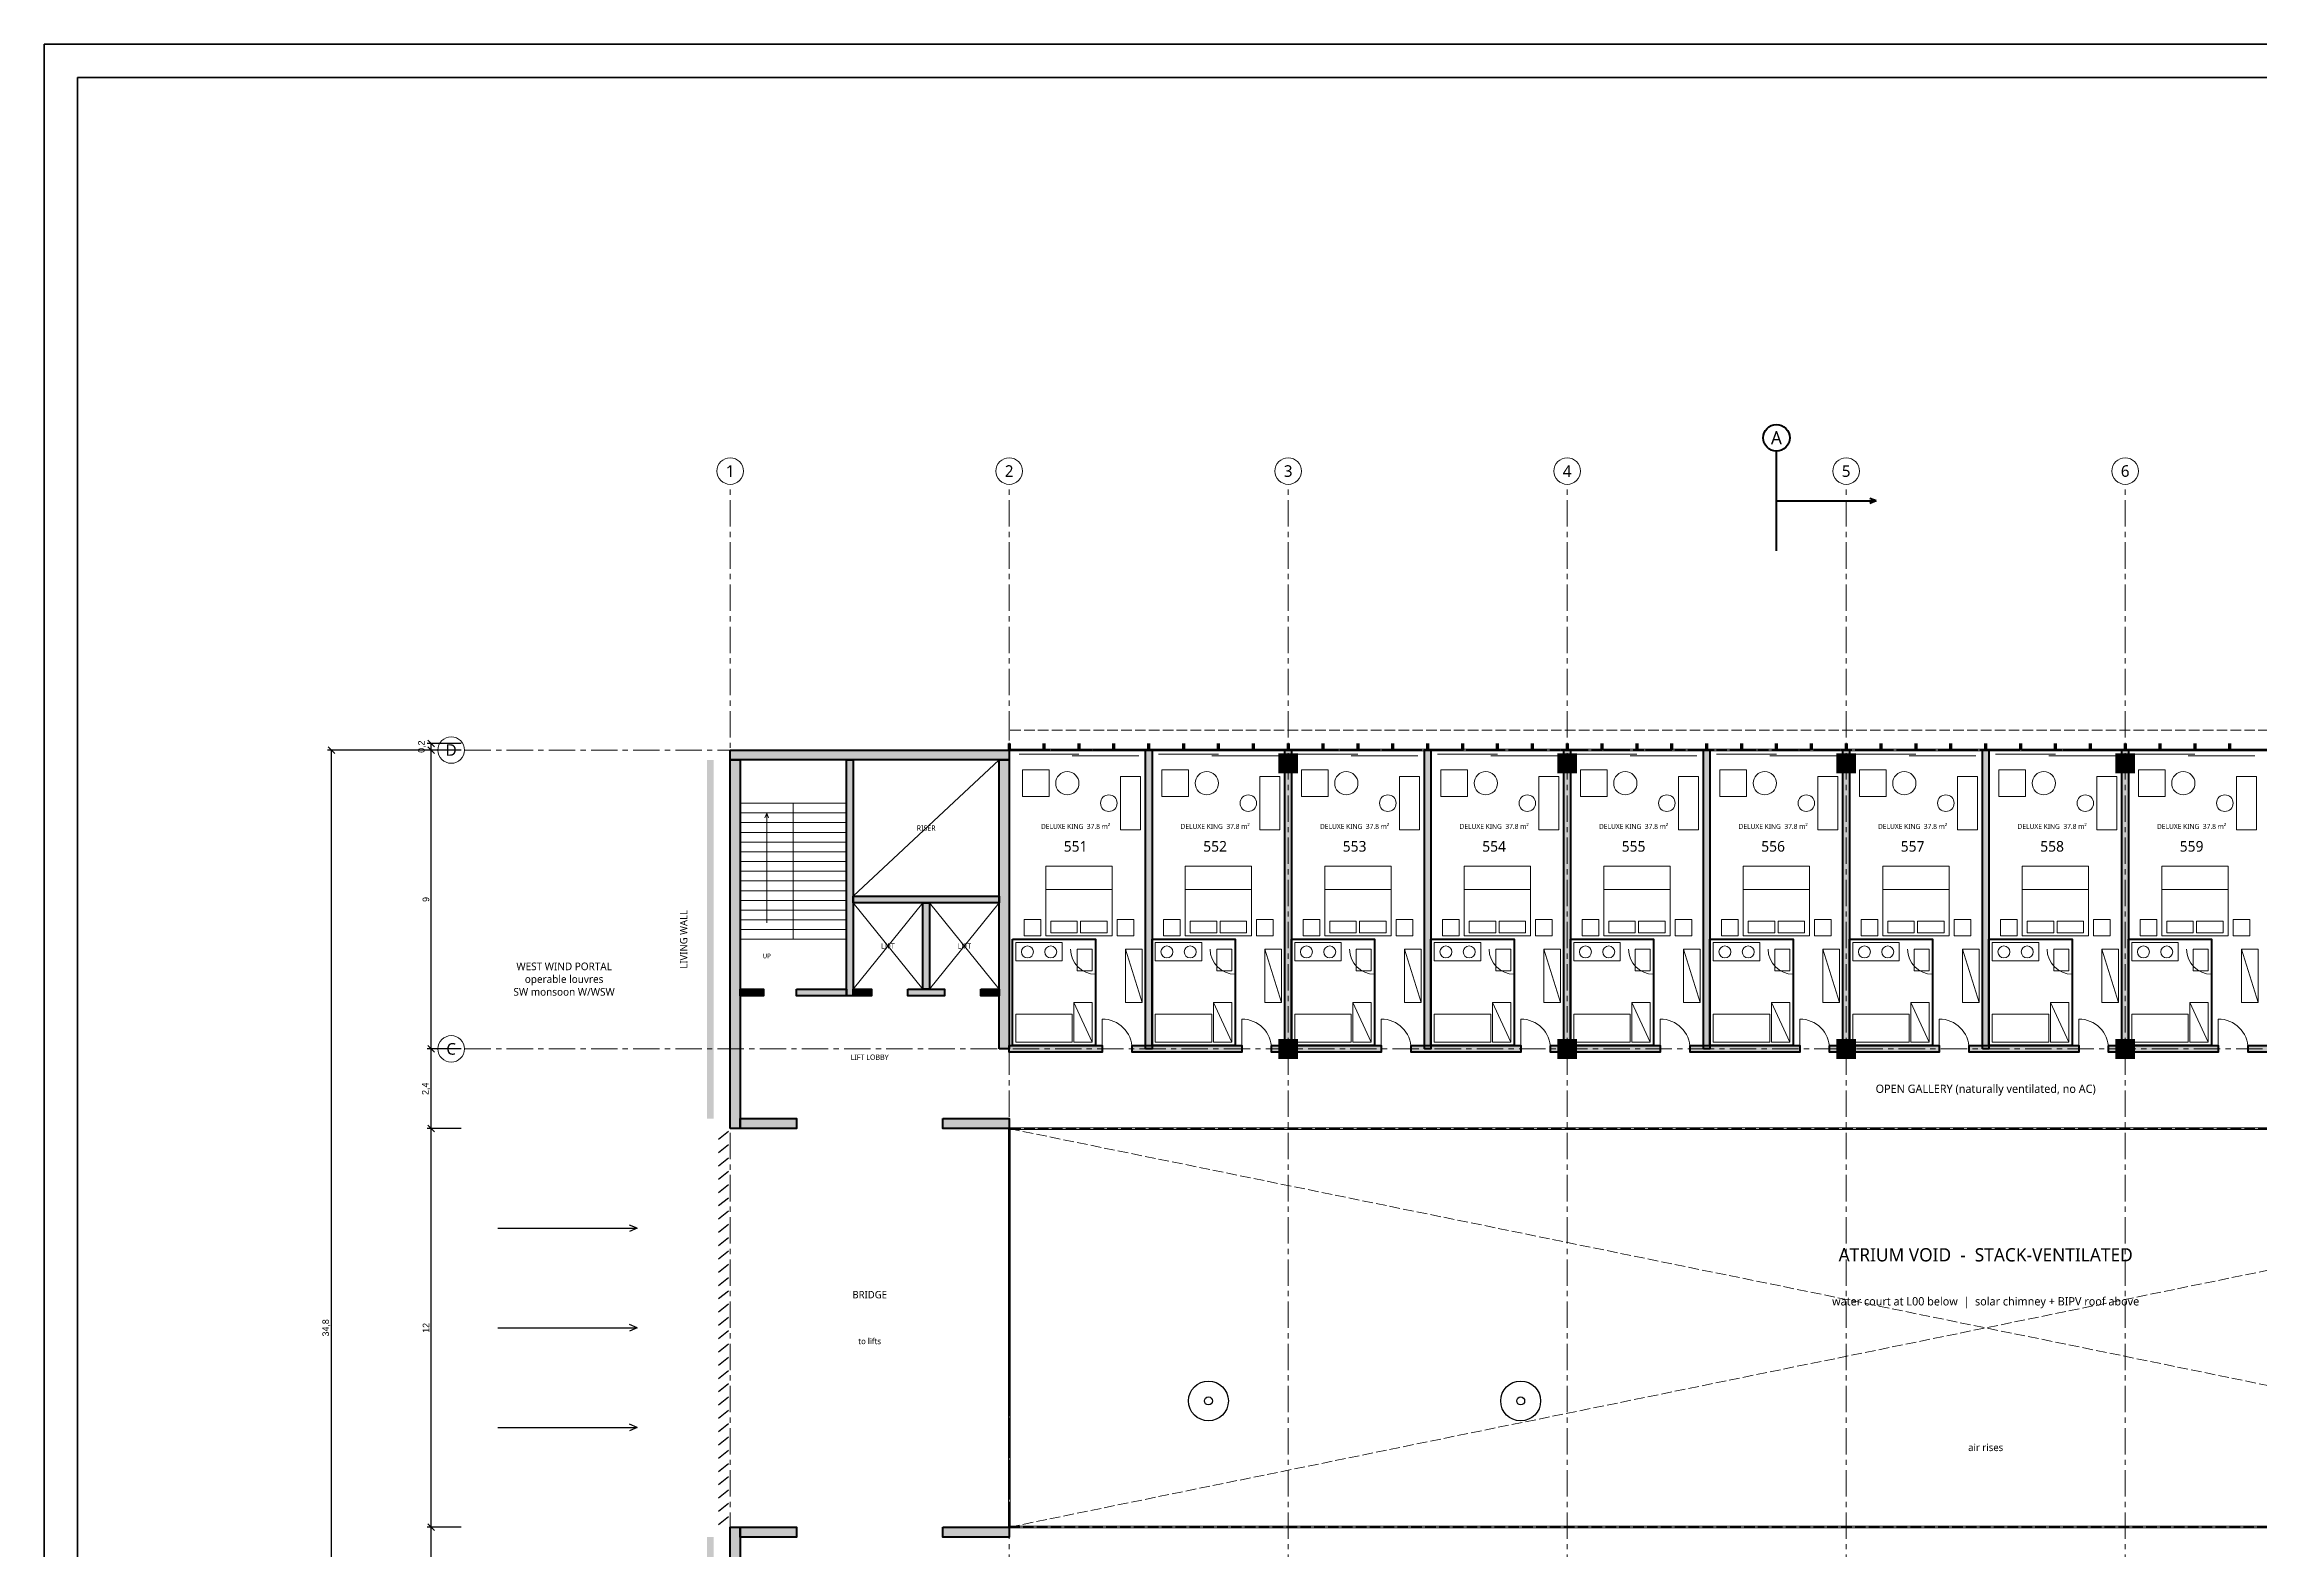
# Model space of a CAD drawing. Header units: metres. Extents: x 22 to 140, y 8 to 92.
# Drawn here: x 21.5 to 88.2, y 46.7 to 92 of the extents above; entities that cross this region are included whole.
import ezdxf
from ezdxf.enums import TextEntityAlignment as Align

# ---------------------------------------------------------------- set-up
doc = ezdxf.new("R2010")
doc.units = ezdxf.units.M
doc.header["$LTSCALE"] = 0.25
doc.linetypes.add('CENTER', pattern=[5.08, 3.175, -0.635, 0.635, -0.635])
doc.linetypes.add('DASHED', pattern=[1.524, 1.27, -0.254])
for name, color, linetype, lineweight in [('A-AIR', 5, 'Continuous', 30), ('A-ANNO', 7, 'Continuous', 18), ('A-COLS', 7, 'Continuous', 50), ('A-CORE', 7, 'Continuous', 70), ('A-DIMS', 7, 'Continuous', 13), ('A-DOOR', 7, 'Continuous', 18), ('A-FURN', 8, 'Continuous', 13), ('A-GLAZ', 4, 'Continuous', 18), ('A-GRID', 8, 'CENTER', 13), ('A-HATCH', 8, 'Continuous', 0), ('A-OVHD', 8, 'DASHED', 18), ('A-SECT', 7, 'Continuous', 70), ('A-SHAD', 30, 'Continuous', 25), ('A-STAIR', 7, 'Continuous', 18), ('A-TTLB', 7, 'Continuous', 35), ('A-WALL', 7, 'Continuous', 50)]:
    doc.layers.add(name, color=color, linetype=linetype, lineweight=lineweight)
doc.styles.add('OpenSans', font='OpenSans-Regular.ttf')
doc.dimstyles.new('VAYU', dxfattribs={"dimtxt": 0.2, "dimasz": 0.12, "dimexe": 0.12, "dimexo": 0.1, "dimgap": 0.06, "dimtad": 1, "dimtsz": 0.1, "dimcen": 2.5, "dimazin": 3, "dimtfac": 1, "dimtmove": 0, "dimatfit": 3})

msp = doc.modelspace()

# ---------------------------------------------------------------- hatches: boundary and pattern name
at = {"layer": 'A-COLS'}
for points in [[(58.7, 70.1), (59.3, 70.1), (59.3, 70.7), (58.7, 70.7)], [(67.1, 70.1), (67.7, 70.1), (67.7, 70.7), (67.1, 70.7)], [(75.5, 70.1), (76.1, 70.1), (76.1, 70.7), (75.5, 70.7)], [(83.9, 70.1), (84.5, 70.1), (84.5, 70.7), (83.9, 70.7)], [(58.7, 61.5), (59.3, 61.5), (59.3, 62.1), (58.7, 62.1)], [(67.1, 61.5), (67.7, 61.5), (67.7, 62.1), (67.1, 62.1)], [(75.5, 61.5), (76.1, 61.5), (76.1, 62.1), (75.5, 62.1)], [(83.9, 61.5), (84.5, 61.5), (84.5, 62.1), (83.9, 62.1)]]:
    msp.add_hatch(color=7, dxfattribs=at).paths.add_polyline_path(points)
at = {"layer": 'A-HATCH'}
for color, points in [(251, [(42.2, 70.8), (50.6, 70.8), (50.6, 70.5), (42.2, 70.5)]), (253, [(54.7, 61.8), (54.7, 70.8), (54.9, 70.8), (54.9, 61.8)]), (253, [(58.9, 61.8), (58.9, 70.8), (59.1, 70.8), (59.1, 61.8)]), (253, [(63.1, 61.8), (63.1, 70.8), (63.3, 70.8), (63.3, 61.8)]), (253, [(67.3, 61.8), (67.3, 70.8), (67.5, 70.8), (67.5, 61.8)]), (253, [(71.5, 61.8), (71.5, 70.8), (71.7, 70.8), (71.7, 61.8)]), (253, [(75.7, 61.8), (75.7, 70.8), (75.9, 70.8), (75.9, 61.8)]), (253, [(79.9, 61.8), (79.9, 70.8), (80.1, 70.8), (80.1, 61.8)]), (253, [(84.1, 61.8), (84.1, 70.8), (84.3, 70.8), (84.3, 61.8)]), (251, [(42.2, 59.4), (42.2, 70.5), (42.5, 70.5), (42.5, 59.4)]), (251, [(45.7, 63.4), (45.7, 70.5), (45.9, 70.5), (45.9, 63.4)]), (251, [(50.3, 61.8), (50.3, 70.5), (50.6, 70.5), (50.6, 61.8)]), (251, [(45.9, 66.4), (50.3, 66.4), (50.3, 66.2), (45.9, 66.2)]), (251, [(48, 63.6), (48, 66.2), (48.2, 66.2), (48.2, 63.6)]), (251, [(42.5, 63.6), (43.2, 63.6), (43.2, 63.4), (42.5, 63.4)]), (251, [(44.2, 63.6), (45.7, 63.6), (45.7, 63.4), (44.2, 63.4)]), (251, [(45.9, 63.6), (46.45, 63.6), (46.45, 63.4), (45.9, 63.4)]), (251, [(47.55, 63.6), (48.65, 63.6), (48.65, 63.4), (47.55, 63.4)]), (251, [(49.75, 63.6), (50.3, 63.6), (50.3, 63.4), (49.75, 63.4)]), (253, [(50.6, 61.9), (53.4, 61.9), (53.4, 61.7), (50.6, 61.7)]), (253, [(54.3, 61.9), (57.6, 61.9), (57.6, 61.7), (54.3, 61.7)]), (253, [(58.5, 61.9), (61.8, 61.9), (61.8, 61.7), (58.5, 61.7)]), (253, [(62.7, 61.9), (66, 61.9), (66, 61.7), (62.7, 61.7)]), (253, [(66.9, 61.9), (70.2, 61.9), (70.2, 61.7), (66.9, 61.7)]), (253, [(71.1, 61.9), (74.4, 61.9), (74.4, 61.7), (71.1, 61.7)]), (253, [(75.3, 61.9), (78.6, 61.9), (78.6, 61.7), (75.3, 61.7)]), (253, [(79.5, 61.9), (82.8, 61.9), (82.8, 61.7), (79.5, 61.7)]), (253, [(83.7, 61.9), (87, 61.9), (87, 61.7), (83.7, 61.7)]), (253, [(87.9, 61.9), (91.2, 61.9), (91.2, 61.7), (87.9, 61.7)]), (251, [(42.5, 59.7), (44.2, 59.7), (44.2, 59.4), (42.5, 59.4)]), (251, [(48.6, 59.7), (50.6, 59.7), (50.6, 59.4), (48.6, 59.4)]), (251, [(42.2, 36.3), (42.2, 47.4), (42.5, 47.4), (42.5, 36.3)]), (251, [(42.5, 47.4), (44.2, 47.4), (44.2, 47.1), (42.5, 47.1)]), (251, [(48.6, 47.4), (50.6, 47.4), (50.6, 47.1), (48.6, 47.1)])]:
    msp.add_hatch(color=color, dxfattribs=at).paths.add_polyline_path(points)
at = {"layer": 'A-SHAD'}
for color, points in [(30, [(50.55, 70.8), (50.65, 70.8), (50.65, 71), (50.55, 71)]), (30, [(51.6, 70.8), (51.7, 70.8), (51.7, 71), (51.6, 71)]), (30, [(52.65, 70.8), (52.75, 70.8), (52.75, 71), (52.65, 71)]), (30, [(53.7, 70.8), (53.8, 70.8), (53.8, 71), (53.7, 71)]), (30, [(54.75, 70.8), (54.85, 70.8), (54.85, 71), (54.75, 71)]), (30, [(55.8, 70.8), (55.9, 70.8), (55.9, 71), (55.8, 71)]), (30, [(56.85, 70.8), (56.95, 70.8), (56.95, 71), (56.85, 71)]), (30, [(57.9, 70.8), (58, 70.8), (58, 71), (57.9, 71)]), (30, [(58.95, 70.8), (59.05, 70.8), (59.05, 71), (58.95, 71)]), (30, [(60, 70.8), (60.1, 70.8), (60.1, 71), (60, 71)]), (30, [(61.05, 70.8), (61.15, 70.8), (61.15, 71), (61.05, 71)]), (30, [(62.1, 70.8), (62.2, 70.8), (62.2, 71), (62.1, 71)]), (30, [(63.15, 70.8), (63.25, 70.8), (63.25, 71), (63.15, 71)]), (30, [(64.2, 70.8), (64.3, 70.8), (64.3, 71), (64.2, 71)]), (30, [(65.25, 70.8), (65.35, 70.8), (65.35, 71), (65.25, 71)]), (30, [(66.3, 70.8), (66.4, 70.8), (66.4, 71), (66.3, 71)]), (30, [(67.35, 70.8), (67.45, 70.8), (67.45, 71), (67.35, 71)]), (30, [(68.4, 70.8), (68.5, 70.8), (68.5, 71), (68.4, 71)]), (30, [(69.45, 70.8), (69.55, 70.8), (69.55, 71), (69.45, 71)]), (30, [(70.5, 70.8), (70.6, 70.8), (70.6, 71), (70.5, 71)]), (30, [(71.55, 70.8), (71.65, 70.8), (71.65, 71), (71.55, 71)]), (30, [(72.6, 70.8), (72.7, 70.8), (72.7, 71), (72.6, 71)]), (30, [(73.65, 70.8), (73.75, 70.8), (73.75, 71), (73.65, 71)]), (30, [(74.7, 70.8), (74.8, 70.8), (74.8, 71), (74.7, 71)]), (30, [(75.75, 70.8), (75.85, 70.8), (75.85, 71), (75.75, 71)]), (30, [(76.8, 70.8), (76.9, 70.8), (76.9, 71), (76.8, 71)]), (30, [(77.85, 70.8), (77.95, 70.8), (77.95, 71), (77.85, 71)]), (30, [(78.9, 70.8), (79, 70.8), (79, 71), (78.9, 71)]), (30, [(79.95, 70.8), (80.05, 70.8), (80.05, 71), (79.95, 71)]), (30, [(81, 70.8), (81.1, 70.8), (81.1, 71), (81, 71)]), (30, [(82.05, 70.8), (82.15, 70.8), (82.15, 71), (82.05, 71)]), (30, [(83.1, 70.8), (83.2, 70.8), (83.2, 71), (83.1, 71)]), (30, [(84.15, 70.8), (84.25, 70.8), (84.25, 71), (84.15, 71)]), (30, [(85.2, 70.8), (85.3, 70.8), (85.3, 71), (85.2, 71)]), (30, [(86.25, 70.8), (86.35, 70.8), (86.35, 71), (86.25, 71)]), (30, [(87.3, 70.8), (87.4, 70.8), (87.4, 71), (87.3, 71)]), (3, [(41.5, 59.7), (41.7, 59.7), (41.7, 70.5), (41.5, 70.5)]), (3, [(41.5, 36.3), (41.7, 36.3), (41.7, 47.1), (41.5, 47.1)])]:
    msp.add_hatch(color=color, dxfattribs=at).paths.add_polyline_path(points)

# ---------------------------------------------------------------- linework, layer by layer
at = {"layer": 'A-AIR'}
for p, q in [((35.2, 56.4), (39.4, 56.4)), ((39.4, 56.4), (39.17, 56.497)), ((39.4, 56.4), (39.17, 56.303)), ((35.2, 53.4), (39.4, 53.4)), ((39.4, 53.4), (39.17, 53.497)), ((39.4, 53.4), (39.17, 53.303)), ((35.2, 50.4), (39.4, 50.4)), ((39.4, 50.4), (39.17, 50.497)), ((39.4, 50.4), (39.17, 50.303))]:
    msp.add_line(p, q, dxfattribs=at)
for centre, radius in [((56.6, 51.2), 0.6), ((66, 51.2), 0.6), ((56.6, 51.2), 0.12), ((66, 51.2), 0.12)]:
    msp.add_circle(centre, radius, dxfattribs=at)
at = {"layer": 'A-ANNO'}
for centre in [(42.2, 79.2), (50.6, 79.2), (59, 79.2), (67.4, 79.2), (75.8, 79.2), (84.2, 79.2), (33.8, 70.8), (33.8, 61.8)]:
    msp.add_circle(centre, 0.4, dxfattribs=at)
at = {"layer": 'A-CORE'}
for points in [[(42.2, 70.8), (50.6, 70.8), (50.6, 70.5), (42.2, 70.5)], [(42.2, 59.4), (42.2, 70.5), (42.5, 70.5), (42.5, 59.4)], [(45.7, 63.4), (45.7, 70.5), (45.9, 70.5), (45.9, 63.4)], [(50.3, 61.8), (50.3, 70.5), (50.6, 70.5), (50.6, 61.8)], [(45.9, 66.4), (50.3, 66.4), (50.3, 66.2), (45.9, 66.2)], [(48, 63.6), (48, 66.2), (48.2, 66.2), (48.2, 63.6)], [(42.5, 63.6), (43.2, 63.6), (43.2, 63.4), (42.5, 63.4)], [(44.2, 63.6), (45.7, 63.6), (45.7, 63.4), (44.2, 63.4)], [(45.9, 63.6), (46.45, 63.6), (46.45, 63.4), (45.9, 63.4)], [(47.55, 63.6), (48.65, 63.6), (48.65, 63.4), (47.55, 63.4)], [(49.75, 63.6), (50.3, 63.6), (50.3, 63.4), (49.75, 63.4)], [(42.5, 59.7), (44.2, 59.7), (44.2, 59.4), (42.5, 59.4)], [(48.6, 59.7), (50.6, 59.7), (50.6, 59.4), (48.6, 59.4)], [(42.2, 36.3), (42.2, 47.4), (42.5, 47.4), (42.5, 36.3)], [(42.5, 47.4), (44.2, 47.4), (44.2, 47.1), (42.5, 47.1)], [(48.6, 47.4), (50.6, 47.4), (50.6, 47.1), (48.6, 47.1)]]:
    msp.add_lwpolyline(points, close=True, dxfattribs=at)
at = {"layer": 'A-DOOR'}
for p, q in [((53.2, 64.8), (53.2, 64.05)), ((57.4, 64.8), (57.4, 64.05)), ((61.6, 64.8), (61.6, 64.05)), ((65.8, 64.8), (65.8, 64.05)), ((70, 64.8), (70, 64.05)), ((74.2, 64.8), (74.2, 64.05)), ((78.4, 64.8), (78.4, 64.05)), ((82.6, 64.8), (82.6, 64.05)), ((86.8, 64.8), (86.8, 64.05)), ((53.4, 61.8), (53.4, 62.7)), ((57.6, 61.8), (57.6, 62.7)), ((61.8, 61.8), (61.8, 62.7)), ((66, 61.8), (66, 62.7)), ((70.2, 61.8), (70.2, 62.7)), ((74.4, 61.8), (74.4, 62.7)), ((78.6, 61.8), (78.6, 62.7)), ((82.8, 61.8), (82.8, 62.7)), ((87, 61.8), (87, 62.7))]:
    msp.add_line(p, q, dxfattribs=at)
for centre, radius, start, end in [((53.2, 64.8), 0.75, 180, 270), ((57.4, 64.8), 0.75, 180, 270), ((61.6, 64.8), 0.75, 180, 270), ((65.8, 64.8), 0.75, 180, 270), ((70, 64.8), 0.75, 180, 270), ((74.2, 64.8), 0.75, 180, 270), ((78.4, 64.8), 0.75, 180, 270), ((82.6, 64.8), 0.75, 180, 270), ((86.8, 64.8), 0.75, 180, 270), ((53.4, 61.8), 0.9, 0, 90), ((57.6, 61.8), 0.9, 0, 90), ((61.8, 61.8), 0.9, 0, 90), ((66, 61.8), 0.9, 0, 90), ((70.2, 61.8), 0.9, 0, 90), ((74.4, 61.8), 0.9, 0, 90), ((78.6, 61.8), 0.9, 0, 90), ((82.8, 61.8), 0.9, 0, 90), ((87, 61.8), 0.9, 0, 90)]:
    msp.add_arc(centre, radius, start, end, dxfattribs=at)
at = {"layer": 'A-FURN'}
for p, q in [((51.7, 66.6), (53.7, 66.6)), ((55.9, 66.6), (57.9, 66.6)), ((60.1, 66.6), (62.1, 66.6)), ((64.3, 66.6), (66.3, 66.6)), ((68.5, 66.6), (70.5, 66.6)), ((72.7, 66.6), (74.7, 66.6)), ((76.9, 66.6), (78.9, 66.6)), ((81.1, 66.6), (83.1, 66.6)), ((85.3, 66.6), (87.3, 66.6)), ((54.1, 64.8), (54.6, 63.2)), ((58.3, 64.8), (58.8, 63.2)), ((62.5, 64.8), (63, 63.2)), ((66.7, 64.8), (67.2, 63.2)), ((70.9, 64.8), (71.4, 63.2)), ((75.1, 64.8), (75.6, 63.2)), ((79.3, 64.8), (79.8, 63.2)), ((83.5, 64.8), (84, 63.2)), ((87.7, 64.8), (88.2, 63.2)), ((52.55, 63.2), (53.1, 62)), ((56.75, 63.2), (57.3, 62)), ((60.95, 63.2), (61.5, 62)), ((65.15, 63.2), (65.7, 62)), ((69.35, 63.2), (69.9, 62)), ((73.55, 63.2), (74.1, 62)), ((77.75, 63.2), (78.3, 62)), ((81.95, 63.2), (82.5, 62)), ((86.15, 63.2), (86.7, 62))]:
    msp.add_line(p, q, dxfattribs=at)
for points in [[(51, 70.2), (51.8, 70.2), (51.8, 69.4), (51, 69.4)], [(55.2, 70.2), (56, 70.2), (56, 69.4), (55.2, 69.4)], [(59.4, 70.2), (60.2, 70.2), (60.2, 69.4), (59.4, 69.4)], [(63.6, 70.2), (64.4, 70.2), (64.4, 69.4), (63.6, 69.4)], [(67.8, 70.2), (68.6, 70.2), (68.6, 69.4), (67.8, 69.4)], [(72, 70.2), (72.8, 70.2), (72.8, 69.4), (72, 69.4)], [(76.2, 70.2), (77, 70.2), (77, 69.4), (76.2, 69.4)], [(80.4, 70.2), (81.2, 70.2), (81.2, 69.4), (80.4, 69.4)], [(84.6, 70.2), (85.4, 70.2), (85.4, 69.4), (84.6, 69.4)], [(53.95, 70), (54.55, 70), (54.55, 68.4), (53.95, 68.4)], [(58.15, 70), (58.75, 70), (58.75, 68.4), (58.15, 68.4)], [(62.35, 70), (62.95, 70), (62.95, 68.4), (62.35, 68.4)], [(66.55, 70), (67.15, 70), (67.15, 68.4), (66.55, 68.4)], [(70.75, 70), (71.35, 70), (71.35, 68.4), (70.75, 68.4)], [(74.95, 70), (75.55, 70), (75.55, 68.4), (74.95, 68.4)], [(79.15, 70), (79.75, 70), (79.75, 68.4), (79.15, 68.4)], [(83.35, 70), (83.95, 70), (83.95, 68.4), (83.35, 68.4)], [(87.55, 70), (88.15, 70), (88.15, 68.4), (87.55, 68.4)], [(51.7, 67.3), (53.7, 67.3), (53.7, 65.2), (51.7, 65.2)], [(55.9, 67.3), (57.9, 67.3), (57.9, 65.2), (55.9, 65.2)], [(60.1, 67.3), (62.1, 67.3), (62.1, 65.2), (60.1, 65.2)], [(64.3, 67.3), (66.3, 67.3), (66.3, 65.2), (64.3, 65.2)], [(68.5, 67.3), (70.5, 67.3), (70.5, 65.2), (68.5, 65.2)], [(72.7, 67.3), (74.7, 67.3), (74.7, 65.2), (72.7, 65.2)], [(76.9, 67.3), (78.9, 67.3), (78.9, 65.2), (76.9, 65.2)], [(81.1, 67.3), (83.1, 67.3), (83.1, 65.2), (81.1, 65.2)], [(85.3, 67.3), (87.3, 67.3), (87.3, 65.2), (85.3, 65.2)], [(51.05, 65.7), (51.55, 65.7), (51.55, 65.2), (51.05, 65.2)], [(51.85, 65.65), (52.65, 65.65), (52.65, 65.3), (51.85, 65.3)], [(52.75, 65.65), (53.55, 65.65), (53.55, 65.3), (52.75, 65.3)], [(53.85, 65.7), (54.35, 65.7), (54.35, 65.2), (53.85, 65.2)], [(55.25, 65.7), (55.75, 65.7), (55.75, 65.2), (55.25, 65.2)], [(56.05, 65.65), (56.85, 65.65), (56.85, 65.3), (56.05, 65.3)], [(56.95, 65.65), (57.75, 65.65), (57.75, 65.3), (56.95, 65.3)], [(58.05, 65.7), (58.55, 65.7), (58.55, 65.2), (58.05, 65.2)], [(59.45, 65.7), (59.95, 65.7), (59.95, 65.2), (59.45, 65.2)], [(60.25, 65.65), (61.05, 65.65), (61.05, 65.3), (60.25, 65.3)], [(61.15, 65.65), (61.95, 65.65), (61.95, 65.3), (61.15, 65.3)], [(62.25, 65.7), (62.75, 65.7), (62.75, 65.2), (62.25, 65.2)], [(63.65, 65.7), (64.15, 65.7), (64.15, 65.2), (63.65, 65.2)], [(64.45, 65.65), (65.25, 65.65), (65.25, 65.3), (64.45, 65.3)], [(65.35, 65.65), (66.15, 65.65), (66.15, 65.3), (65.35, 65.3)], [(66.45, 65.7), (66.95, 65.7), (66.95, 65.2), (66.45, 65.2)], [(67.85, 65.7), (68.35, 65.7), (68.35, 65.2), (67.85, 65.2)], [(68.65, 65.65), (69.45, 65.65), (69.45, 65.3), (68.65, 65.3)], [(69.55, 65.65), (70.35, 65.65), (70.35, 65.3), (69.55, 65.3)], [(70.65, 65.7), (71.15, 65.7), (71.15, 65.2), (70.65, 65.2)], [(72.05, 65.7), (72.55, 65.7), (72.55, 65.2), (72.05, 65.2)], [(72.85, 65.65), (73.65, 65.65), (73.65, 65.3), (72.85, 65.3)], [(73.75, 65.65), (74.55, 65.65), (74.55, 65.3), (73.75, 65.3)], [(74.85, 65.7), (75.35, 65.7), (75.35, 65.2), (74.85, 65.2)], [(76.25, 65.7), (76.75, 65.7), (76.75, 65.2), (76.25, 65.2)], [(77.05, 65.65), (77.85, 65.65), (77.85, 65.3), (77.05, 65.3)], [(77.95, 65.65), (78.75, 65.65), (78.75, 65.3), (77.95, 65.3)], [(79.05, 65.7), (79.55, 65.7), (79.55, 65.2), (79.05, 65.2)], [(80.45, 65.7), (80.95, 65.7), (80.95, 65.2), (80.45, 65.2)], [(81.25, 65.65), (82.05, 65.65), (82.05, 65.3), (81.25, 65.3)], [(82.15, 65.65), (82.95, 65.65), (82.95, 65.3), (82.15, 65.3)], [(83.25, 65.7), (83.75, 65.7), (83.75, 65.2), (83.25, 65.2)], [(84.65, 65.7), (85.15, 65.7), (85.15, 65.2), (84.65, 65.2)], [(85.45, 65.65), (86.25, 65.65), (86.25, 65.3), (85.45, 65.3)], [(86.35, 65.65), (87.15, 65.65), (87.15, 65.3), (86.35, 65.3)], [(87.45, 65.7), (87.95, 65.7), (87.95, 65.2), (87.45, 65.2)], [(50.8, 65), (52.2, 65), (52.2, 64.45), (50.8, 64.45)], [(52.65, 64.8), (53.1, 64.8), (53.1, 64.15), (52.65, 64.15)], [(54.1, 64.8), (54.6, 64.8), (54.6, 63.2), (54.1, 63.2)], [(55, 65), (56.4, 65), (56.4, 64.45), (55, 64.45)], [(56.85, 64.8), (57.3, 64.8), (57.3, 64.15), (56.85, 64.15)], [(58.3, 64.8), (58.8, 64.8), (58.8, 63.2), (58.3, 63.2)], [(59.2, 65), (60.6, 65), (60.6, 64.45), (59.2, 64.45)], [(61.05, 64.8), (61.5, 64.8), (61.5, 64.15), (61.05, 64.15)], [(62.5, 64.8), (63, 64.8), (63, 63.2), (62.5, 63.2)], [(63.4, 65), (64.8, 65), (64.8, 64.45), (63.4, 64.45)], [(65.25, 64.8), (65.7, 64.8), (65.7, 64.15), (65.25, 64.15)], [(66.7, 64.8), (67.2, 64.8), (67.2, 63.2), (66.7, 63.2)], [(67.6, 65), (69, 65), (69, 64.45), (67.6, 64.45)], [(69.45, 64.8), (69.9, 64.8), (69.9, 64.15), (69.45, 64.15)], [(70.9, 64.8), (71.4, 64.8), (71.4, 63.2), (70.9, 63.2)], [(71.8, 65), (73.2, 65), (73.2, 64.45), (71.8, 64.45)], [(73.65, 64.8), (74.1, 64.8), (74.1, 64.15), (73.65, 64.15)], [(75.1, 64.8), (75.6, 64.8), (75.6, 63.2), (75.1, 63.2)], [(76, 65), (77.4, 65), (77.4, 64.45), (76, 64.45)], [(77.85, 64.8), (78.3, 64.8), (78.3, 64.15), (77.85, 64.15)], [(79.3, 64.8), (79.8, 64.8), (79.8, 63.2), (79.3, 63.2)], [(80.2, 65), (81.6, 65), (81.6, 64.45), (80.2, 64.45)], [(82.05, 64.8), (82.5, 64.8), (82.5, 64.15), (82.05, 64.15)], [(83.5, 64.8), (84, 64.8), (84, 63.2), (83.5, 63.2)], [(84.4, 65), (85.8, 65), (85.8, 64.45), (84.4, 64.45)], [(86.25, 64.8), (86.7, 64.8), (86.7, 64.15), (86.25, 64.15)], [(87.7, 64.8), (88.2, 64.8), (88.2, 63.2), (87.7, 63.2)], [(50.8, 62.85), (52.5, 62.85), (52.5, 62), (50.8, 62)], [(52.55, 63.2), (53.1, 63.2), (53.1, 62), (52.55, 62)], [(55, 62.85), (56.7, 62.85), (56.7, 62), (55, 62)], [(56.75, 63.2), (57.3, 63.2), (57.3, 62), (56.75, 62)], [(59.2, 62.85), (60.9, 62.85), (60.9, 62), (59.2, 62)], [(60.95, 63.2), (61.5, 63.2), (61.5, 62), (60.95, 62)], [(63.4, 62.85), (65.1, 62.85), (65.1, 62), (63.4, 62)], [(65.15, 63.2), (65.7, 63.2), (65.7, 62), (65.15, 62)], [(67.6, 62.85), (69.3, 62.85), (69.3, 62), (67.6, 62)], [(69.35, 63.2), (69.9, 63.2), (69.9, 62), (69.35, 62)], [(71.8, 62.85), (73.5, 62.85), (73.5, 62), (71.8, 62)], [(73.55, 63.2), (74.1, 63.2), (74.1, 62), (73.55, 62)], [(76, 62.85), (77.7, 62.85), (77.7, 62), (76, 62)], [(77.75, 63.2), (78.3, 63.2), (78.3, 62), (77.75, 62)], [(80.2, 62.85), (81.9, 62.85), (81.9, 62), (80.2, 62)], [(81.95, 63.2), (82.5, 63.2), (82.5, 62), (81.95, 62)], [(84.4, 62.85), (86.1, 62.85), (86.1, 62), (84.4, 62)], [(86.15, 63.2), (86.7, 63.2), (86.7, 62), (86.15, 62)]]:
    msp.add_lwpolyline(points, close=True, dxfattribs=at)
for centre, radius in [((52.35, 69.8), 0.35), ((56.55, 69.8), 0.35), ((60.75, 69.8), 0.35), ((64.95, 69.8), 0.35), ((69.15, 69.8), 0.35), ((73.35, 69.8), 0.35), ((77.55, 69.8), 0.35), ((81.75, 69.8), 0.35), ((85.95, 69.8), 0.35), ((53.6, 69.2), 0.25), ((57.8, 69.2), 0.25), ((62, 69.2), 0.25), ((66.2, 69.2), 0.25), ((70.4, 69.2), 0.25), ((74.6, 69.2), 0.25), ((78.8, 69.2), 0.25), ((83, 69.2), 0.25), ((87.2, 69.2), 0.25), ((51.15, 64.72), 0.18), ((51.85, 64.72), 0.18), ((55.35, 64.72), 0.18), ((56.05, 64.72), 0.18), ((59.55, 64.72), 0.18), ((60.25, 64.72), 0.18), ((63.75, 64.72), 0.18), ((64.45, 64.72), 0.18), ((67.95, 64.72), 0.18), ((68.65, 64.72), 0.18), ((72.15, 64.72), 0.18), ((72.85, 64.72), 0.18), ((76.35, 64.72), 0.18), ((77.05, 64.72), 0.18), ((80.55, 64.72), 0.18), ((81.25, 64.72), 0.18), ((84.75, 64.72), 0.18), ((85.45, 64.72), 0.18)]:
    msp.add_circle(centre, radius, dxfattribs=at)
at = {"layer": 'A-GLAZ'}
for p, q in [((50.9, 70.68), (52.7, 70.68)), ((52.5, 70.62), (54.5, 70.62)), ((55.1, 70.68), (56.9, 70.68)), ((56.7, 70.62), (58.7, 70.62)), ((59.3, 70.68), (61.1, 70.68)), ((60.9, 70.62), (62.9, 70.62)), ((63.5, 70.68), (65.3, 70.68)), ((65.1, 70.62), (67.1, 70.62)), ((67.7, 70.68), (69.5, 70.68)), ((69.3, 70.62), (71.3, 70.62)), ((71.9, 70.68), (73.7, 70.68)), ((73.5, 70.62), (75.5, 70.62)), ((76.1, 70.68), (77.9, 70.68)), ((77.7, 70.62), (79.7, 70.62)), ((80.3, 70.68), (82.1, 70.68)), ((81.9, 70.62), (83.9, 70.62)), ((84.5, 70.68), (86.3, 70.68)), ((86.1, 70.62), (88.1, 70.62))]:
    msp.add_line(p, q, dxfattribs=at)
for points in [[(50.6, 70.825), (109.4, 70.825), (109.4, 70.775), (50.6, 70.775)], [(50.575, 47.4), (50.575, 59.4), (50.625, 59.4), (50.625, 47.4)], [(50.6, 59.425), (109.4, 59.425), (109.4, 59.375), (50.6, 59.375)], [(50.6, 47.425), (109.4, 47.425), (109.4, 47.375), (50.6, 47.375)]]:
    msp.add_lwpolyline(points, close=True, dxfattribs=at)
at = {"layer": 'A-GRID'}
for p, q in [((42.2, 28), (42.2, 78.8)), ((50.6, 28), (50.6, 78.8)), ((59, 28), (59, 78.8)), ((67.4, 28), (67.4, 78.8)), ((75.8, 28), (75.8, 78.8)), ((84.2, 28), (84.2, 78.8)), ((34.2, 70.8), (125.8, 70.8)), ((34.2, 61.8), (125.8, 61.8))]:
    msp.add_line(p, q, dxfattribs=at)
at = {"layer": 'A-OVHD'}
for p, q in [((50.6, 47.4), (109.4, 59.4)), ((50.6, 59.4), (109.4, 47.4))]:
    msp.add_line(p, q, dxfattribs=at)
for points in [[(50.6, 70.8), (109.4, 70.8), (109.4, 71.4), (50.6, 71.4)], [(50.6, 47.4), (109.4, 47.4), (109.4, 59.4), (50.6, 59.4)]]:
    msp.add_lwpolyline(points, close=True, dxfattribs=at)
at = {"layer": 'A-SECT'}
for p, q in [((73.7, 76.8), (73.7, 79.8)), ((73.7, 78.3), (76.7, 78.3)), ((76.7, 78.3), (76.516, 78.378)), ((76.7, 78.3), (76.516, 78.222))]:
    msp.add_line(p, q, dxfattribs=at)
msp.add_circle((73.7, 80.2), 0.4, dxfattribs=at)
at = {"layer": 'A-SHAD'}
for p, q in [((41.85, 59.08), (42.15, 59.32)), ((41.85, 58.68), (42.15, 58.92)), ((41.85, 58.28), (42.15, 58.52)), ((41.85, 57.88), (42.15, 58.12)), ((41.85, 57.48), (42.15, 57.72)), ((41.85, 57.08), (42.15, 57.32)), ((41.85, 56.68), (42.15, 56.92)), ((41.85, 56.28), (42.15, 56.52)), ((41.85, 55.88), (42.15, 56.12)), ((41.85, 55.48), (42.15, 55.72)), ((41.85, 55.08), (42.15, 55.32)), ((41.85, 54.68), (42.15, 54.92)), ((41.85, 54.28), (42.15, 54.52)), ((41.85, 53.88), (42.15, 54.12)), ((41.85, 53.48), (42.15, 53.72)), ((41.85, 53.08), (42.15, 53.32)), ((41.85, 52.68), (42.15, 52.92)), ((41.85, 52.28), (42.15, 52.52)), ((41.85, 51.88), (42.15, 52.12)), ((41.85, 51.48), (42.15, 51.72)), ((41.85, 51.08), (42.15, 51.32)), ((41.85, 50.68), (42.15, 50.92)), ((41.85, 50.28), (42.15, 50.52)), ((41.85, 49.88), (42.15, 50.12)), ((41.85, 49.48), (42.15, 49.72)), ((41.85, 49.08), (42.15, 49.32)), ((41.85, 48.68), (42.15, 48.92)), ((41.85, 48.28), (42.15, 48.52)), ((41.85, 47.88), (42.15, 48.12)), ((41.85, 47.48), (42.15, 47.72))]:
    msp.add_line(p, q, dxfattribs=at)
at = {"layer": 'A-STAIR'}
for p, q in [((45.9, 66.4), (50.3, 70.5)), ((42.5, 69.2), (45.7, 69.2)), ((42.5, 68.907), (45.7, 68.907)), ((43.3, 68.9), (43.242, 68.762)), ((43.3, 65.6), (43.3, 68.9)), ((43.3, 68.9), (43.358, 68.762)), ((44.1, 65.1), (44.1, 69.2)), ((42.5, 68.614), (45.7, 68.614)), ((42.5, 68.321), (45.7, 68.321)), ((42.5, 68.029), (45.7, 68.029)), ((42.5, 67.736), (45.7, 67.736)), ((42.5, 67.443), (45.7, 67.443)), ((42.5, 67.15), (45.7, 67.15)), ((42.5, 66.857), (45.7, 66.857)), ((42.5, 66.564), (45.7, 66.564)), ((42.5, 66.271), (45.7, 66.271)), ((45.9, 63.6), (48, 66.2)), ((45.9, 66.2), (48, 63.6)), ((48.2, 63.6), (50.3, 66.2)), ((48.2, 66.2), (50.3, 63.6)), ((42.5, 65.979), (45.7, 65.979)), ((42.5, 65.686), (45.7, 65.686)), ((42.5, 65.393), (45.7, 65.393)), ((42.5, 65.1), (45.7, 65.1))]:
    msp.add_line(p, q, dxfattribs=at)
at = {"layer": 'A-TTLB'}
for points in [[(21.55, 7.95), (140.45, 7.95), (140.45, 92.05), (21.55, 92.05)], [(22.55, 8.95), (139.45, 8.95), (139.45, 91.05), (22.55, 91.05)]]:
    msp.add_lwpolyline(points, close=True, dxfattribs=at)
at = {"layer": 'A-WALL'}
for points in [[(54.7, 61.8), (54.7, 70.8), (54.9, 70.8), (54.9, 61.8)], [(58.9, 61.8), (58.9, 70.8), (59.1, 70.8), (59.1, 61.8)], [(63.1, 61.8), (63.1, 70.8), (63.3, 70.8), (63.3, 61.8)], [(67.3, 61.8), (67.3, 70.8), (67.5, 70.8), (67.5, 61.8)], [(71.5, 61.8), (71.5, 70.8), (71.7, 70.8), (71.7, 61.8)], [(75.7, 61.8), (75.7, 70.8), (75.9, 70.8), (75.9, 61.8)], [(79.9, 61.8), (79.9, 70.8), (80.1, 70.8), (80.1, 61.8)], [(84.1, 61.8), (84.1, 70.8), (84.3, 70.8), (84.3, 61.8)], [(50.7, 65.1), (53.2, 65.1), (53.2, 61.9), (50.7, 61.9)], [(54.9, 65.1), (57.4, 65.1), (57.4, 61.9), (54.9, 61.9)], [(59.1, 65.1), (61.6, 65.1), (61.6, 61.9), (59.1, 61.9)], [(63.3, 65.1), (65.8, 65.1), (65.8, 61.9), (63.3, 61.9)], [(67.5, 65.1), (70, 65.1), (70, 61.9), (67.5, 61.9)], [(71.7, 65.1), (74.2, 65.1), (74.2, 61.9), (71.7, 61.9)], [(75.9, 65.1), (78.4, 65.1), (78.4, 61.9), (75.9, 61.9)], [(80.1, 65.1), (82.6, 65.1), (82.6, 61.9), (80.1, 61.9)], [(84.3, 65.1), (86.8, 65.1), (86.8, 61.9), (84.3, 61.9)], [(50.6, 61.9), (53.4, 61.9), (53.4, 61.7), (50.6, 61.7)], [(54.3, 61.9), (57.6, 61.9), (57.6, 61.7), (54.3, 61.7)], [(58.5, 61.9), (61.8, 61.9), (61.8, 61.7), (58.5, 61.7)], [(62.7, 61.9), (66, 61.9), (66, 61.7), (62.7, 61.7)], [(66.9, 61.9), (70.2, 61.9), (70.2, 61.7), (66.9, 61.7)], [(71.1, 61.9), (74.4, 61.9), (74.4, 61.7), (71.1, 61.7)], [(75.3, 61.9), (78.6, 61.9), (78.6, 61.7), (75.3, 61.7)], [(79.5, 61.9), (82.8, 61.9), (82.8, 61.7), (79.5, 61.7)], [(83.7, 61.9), (87, 61.9), (87, 61.7), (83.7, 61.7)], [(87.9, 61.9), (91.2, 61.9), (91.2, 61.7), (87.9, 61.7)]]:
    msp.add_lwpolyline(points, close=True, dxfattribs=at)

# ---------------------------------------------------------------- texts
at = {"layer": 'A-AIR', "style": 'OpenSans'}
msp.add_text('air rises', height=0.22, dxfattribs=at).set_placement((80, 49.8), align=Align.MIDDLE_CENTER)
at = {"layer": 'A-ANNO', "style": 'OpenSans'}
for s, height, p in [('A', 0.4, (73.7, 80.2)), ('1', 0.35, (42.2, 79.2)), ('2', 0.35, (50.6, 79.2)), ('3', 0.35, (59, 79.2)), ('4', 0.35, (67.4, 79.2)), ('5', 0.35, (75.8, 79.2)), ('6', 0.35, (84.2, 79.2)), ('D', 0.35, (33.8, 70.8)), ('RISER', 0.16, (48.1, 68.45)), ('DELUXE KING  37.8 m²', 0.15, (52.6, 68.5)), ('551', 0.32, (52.6, 67.9)), ('DELUXE KING  37.8 m²', 0.15, (56.8, 68.5)), ('552', 0.32, (56.8, 67.9)), ('DELUXE KING  37.8 m²', 0.15, (61, 68.5)), ('553', 0.32, (61, 67.9)), ('DELUXE KING  37.8 m²', 0.15, (65.2, 68.5)), ('554', 0.32, (65.2, 67.9)), ('DELUXE KING  37.8 m²', 0.15, (69.4, 68.5)), ('555', 0.32, (69.4, 67.9)), ('DELUXE KING  37.8 m²', 0.15, (73.6, 68.5)), ('556', 0.32, (73.6, 67.9)), ('DELUXE KING  37.8 m²', 0.15, (77.8, 68.5)), ('557', 0.32, (77.8, 67.9)), ('DELUXE KING  37.8 m²', 0.15, (82, 68.5)), ('558', 0.32, (82, 67.9)), ('DELUXE KING  37.8 m²', 0.15, (86.2, 68.5)), ('559', 0.32, (86.2, 67.9)), ('LIFT', 0.16, (46.95, 64.9)), ('LIFT', 0.16, (49.25, 64.9)), ('UP', 0.14, (43.3, 64.6)), ('C', 0.35, (33.8, 61.8)), ('LIFT LOBBY', 0.16, (46.4, 61.55)), ('OPEN GALLERY (naturally ventilated, no AC)', 0.25, (80, 60.6)), ('ATRIUM VOID  -  STACK-VENTILATED', 0.4, (80, 55.6)), ('BRIDGE', 0.22, (46.4, 54.4)), ('water court at L00 below  |  solar chimney + BIPV roof above', 0.25, (80, 54.2)), ('to lifts', 0.18, (46.4, 53))]:
    msp.add_text(s, height=height, dxfattribs=at).set_placement(p, align=Align.MIDDLE_CENTER)
msp.add_text('LIVING WALL', height=0.22, rotation=90, dxfattribs=at).set_placement((40.8, 65.1), align=Align.MIDDLE_CENTER)
at = {"layer": 'A-ANNO', "insert": (37.2, 63.9), "char_height": 0.23, "width": 4, "attachment_point": 5, "style": 'OpenSans'}
msp.add_mtext('WEST WIND PORTAL\\Poperable louvres\\PSW monsoon W/WSW', dxfattribs=at)

# ---------------------------------------------------------------- dimensions: what is measured, and where the dimension line sits
at = {"layer": 'A-DIMS'}
for base, p1, p2 in [((30.2, 36), (34.2, 36), (34.2, 70.8)), ((33.2, 70.8), (34.2, 70.8), (34.2, 71)), ((33.2, 61.8), (34.2, 61.8), (34.2, 70.8)), ((33.2, 59.4), (34.2, 59.4), (34.2, 61.8)), ((33.2, 47.4), (34.2, 47.4), (34.2, 59.4)), ((33.2, 45), (34.2, 45), (34.2, 47.4))]:
    msp.add_linear_dim(base=base, p1=p1, p2=p2, angle=90, dimstyle='VAYU', dxfattribs=at).render()

doc.saveas('drawing.dxf')
